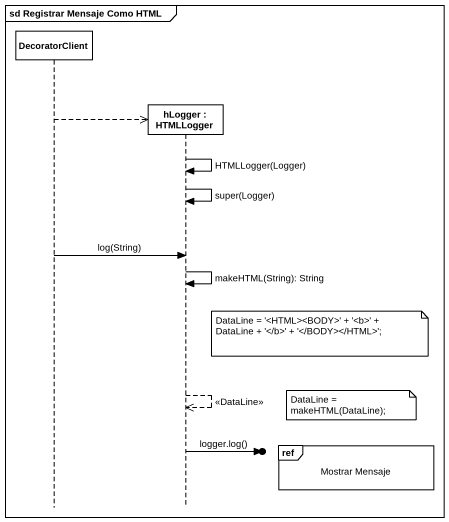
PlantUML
@startuml
mainframe sd Registrar Mensaje Como HTML
hide footbox
participant DecoratorClient
participant "hLogger : HTMLLogger" as hLogger

DecoratorClient -->> hLogger **
hLogger -> hLogger : HTMLLogger(Logger)
hLogger -> hLogger : super(Logger)
DecoratorClient -> hLogger : log(String)
hLogger -> hLogger : makeHTML(String): String
note right of hLogger : DataLine = '<HTML><BODY>' + '~<b>' + DataLine + '~</b>' + '</BODY></HTML>';
hLogger -->> hLogger : <<DataLine>>
note right of hLogger : DataLine = makeHTML(DataLine);
ref over hLogger : Mostrar Mensaje
hLogger ->o] : logger.log()
@enduml
